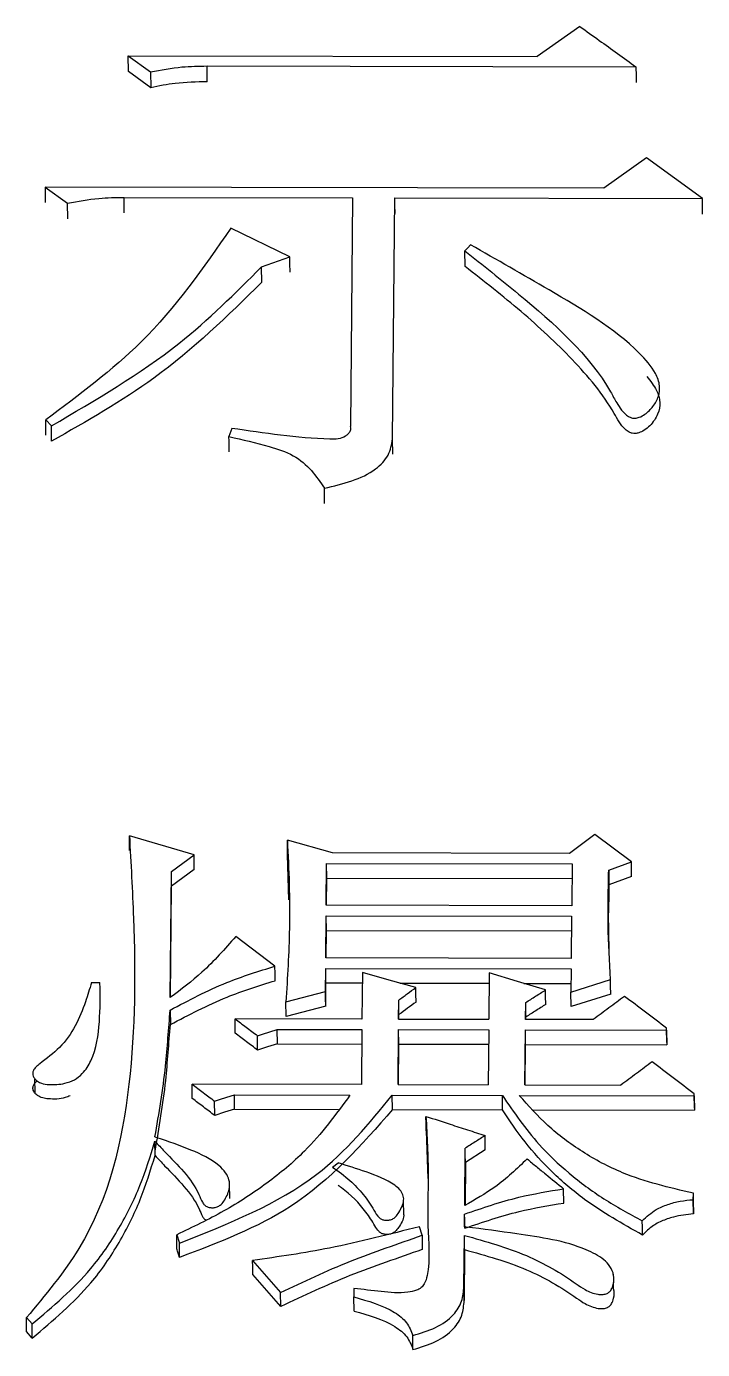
# Model space of a CAD drawing. Header units: millimetres. Extents: x 2448 to 4397, y 790 to 2168.
# Drawn here: x 2849.973 to 2852.306, y 1988.813 to 1993.38 of the extents above; entities that cross this region are included whole.
import ezdxf

# ---------------------------------------------------------------- set-up
doc = ezdxf.new("R2010")
doc.units = ezdxf.units.MM

msp = doc.modelspace()

# ---------------------------------------------------------------- linework, layer by layer
at = {"color": 7, "linetype": 'Continuous', "lineweight": 25}
for p, q in [((2851.8832, 1993.38), (2851.7362, 1993.276)), ((2850.3246, 1993.2791), (2850.4019, 1993.2232)), ((2850.3246, 1993.2791), (2851.7362, 1993.276)), ((2850.3252, 1993.2248), (2850.3246, 1993.2791)), ((2850.5968, 1993.2437), (2852.0766, 1993.2405)), ((2850.5974, 1993.1891), (2850.5968, 1993.2437)), ((2850.4025, 1993.1687), (2850.3252, 1993.2245)), ((2850.4019, 1993.2232), (2850.4025, 1993.1687)), ((2852.1125, 1992.9263), (2851.9654, 1992.8217)), ((2852.3058, 1992.7859), (2852.1125, 1992.9263)), ((2850.0379, 1992.8258), (2850.1152, 1992.7696)), ((2851.9654, 1992.8217), (2850.0379, 1992.8258)), ((2850.3101, 1992.7902), (2851.0987, 1992.7885)), ((2850.3107, 1992.7363), (2850.3101, 1992.7902)), ((2851.0987, 1992.7885), (2851.0912, 1991.9991)), ((2851.2369, 1991.9562), (2851.2447, 1992.7882)), ((2851.2447, 1992.7882), (2852.3058, 1992.7859)), ((2850.1158, 1992.7159), (2850.1152, 1992.7696)), ((2850.8826, 1992.5854), (2850.6791, 1992.6842)), ((2851.487, 1992.5516), (2851.4864, 1992.6052)), ((2850.7849, 1992.5504), (2850.8826, 1992.5854)), ((2850.7854, 1992.4968), (2850.7848, 1992.5504)), ((2850.04, 1992.0226), (2850.0593, 1992.0013)), ((2850.0406, 1991.9698), (2850.04, 1992.0226)), ((2850.0599, 1991.9486), (2850.0593, 1992.0013)), ((2850.6823, 1991.9929), (2850.6723, 1991.9645)), ((2851.2375, 1991.9034), (2851.2369, 1991.9562)), ((2851.0022, 1991.7339), (2851.0016, 1991.7863)), ((2851.9351, 1990.5906), (2851.8469, 1990.5257)), ((2852.0608, 1990.4964), (2851.9351, 1990.5906)), ((2850.552, 1990.5213), (2850.3287, 1990.5868)), ((2851.0291, 1990.5275), (2850.8737, 1990.5712)), ((2850.4736, 1990.4636), (2850.552, 1990.5213)), ((2850.8789, 1990.3657), (2850.8744, 1990.5204)), ((2851.8469, 1990.5257), (2851.0291, 1990.5275)), ((2850.4698, 1990.0284), (2850.4736, 1990.4636)), ((2850.5527, 1990.4705), (2850.4743, 1990.4129)), ((2851.008, 1990.3466), (2851.0093, 1990.4914)), ((2851.0093, 1990.4914), (2851.8563, 1990.4896)), ((2851.0099, 1990.4407), (2851.0093, 1990.4914)), ((2851.8563, 1990.4896), (2851.855, 1990.3448)), ((2851.9826, 1990.4676), (2852.0608, 1990.4964)), ((2850.4709, 1990.0293), (2850.4743, 1990.4129)), ((2851.0091, 1990.3466), (2851.0099, 1990.4407)), ((2851.0099, 1990.4407), (2851.8558, 1990.4388)), ((2851.9833, 1990.4169), (2851.9827, 1990.3584)), ((2852.0614, 1990.4456), (2851.9833, 1990.4169)), ((2851.855, 1990.3448), (2851.008, 1990.3466)), ((2851.0064, 1990.1653), (2851.0077, 1990.3104)), ((2851.0077, 1990.3104), (2851.8547, 1990.3086)), ((2851.0083, 1990.2599), (2851.0077, 1990.3104)), ((2851.8547, 1990.3086), (2851.8534, 1990.1635)), ((2850.8309, 1990.1367), (2850.6955, 1990.2386)), ((2851.0075, 1990.1653), (2851.0083, 1990.2599)), ((2851.0083, 1990.2599), (2851.8542, 1990.2581)), ((2851.8534, 1990.1635), (2851.0064, 1990.1653)), ((2851.0054, 1990.0491), (2851.0061, 1990.129)), ((2851.0061, 1990.129), (2851.8531, 1990.1272)), ((2851.0067, 1990.0788), (2851.0061, 1990.129)), ((2851.1325, 1990.1142), (2851.1311, 1989.9542)), ((2851.5706, 1990.1133), (2851.5692, 1989.9533)), ((2851.8531, 1990.1272), (2851.8524, 1990.0472)), ((2851.8524, 1990.0472), (2851.989, 1990.0906)), ((2850.1976, 1990.0799), (2850.2268, 1990.0798)), ((2850.8688, 1990.013), (2851.0054, 1990.0491)), ((2851.006, 1989.9989), (2851.0067, 1990.0788)), ((2851.0067, 1990.0788), (2851.1322, 1990.0785)), ((2851.262, 1990.0782), (2851.5703, 1990.0776)), ((2851.6898, 1990.0773), (2851.8526, 1990.077)), ((2851.853, 1989.9971), (2851.8524, 1990.0472)), ((2850.2278, 1990.0395), (2850.2278, 1990.0398)), ((2850.8694, 1989.9629), (2850.8688, 1990.013)), ((2851.006, 1989.9989), (2850.8694, 1989.9629)), ((2851.2577, 1989.9539), (2851.2583, 1990.0194)), ((2851.2589, 1989.9694), (2851.2583, 1990.0194)), ((2851.6958, 1989.953), (2851.6963, 1990.0112)), ((2851.6969, 1989.9611), (2851.6963, 1990.0112)), ((2851.9897, 1990.0404), (2851.853, 1989.9971)), ((2850.4694, 1989.9847), (2850.47, 1989.9347)), ((2851.1311, 1989.9542), (2850.6931, 1989.9552)), ((2850.6937, 1989.9052), (2850.6931, 1989.9552)), ((2851.2577, 1989.9539), (2851.5692, 1989.9533)), ((2851.2588, 1989.9539), (2851.2589, 1989.9694)), ((2851.9294, 1989.9525), (2851.6958, 1989.953)), ((2851.6968, 1989.953), (2851.6969, 1989.9611)), ((2850.8388, 1989.9184), (2851.1308, 1989.9178)), ((2850.8394, 1989.8685), (2850.8388, 1989.9184)), ((2851.1308, 1989.9178), (2851.1292, 1989.7282)), ((2851.2557, 1989.7279), (2851.2574, 1989.9175)), ((2851.2574, 1989.9175), (2851.5689, 1989.9168)), ((2851.258, 1989.8676), (2851.2574, 1989.9175)), ((2851.5689, 1989.9168), (2851.5672, 1989.7273)), ((2851.6938, 1989.727), (2851.6954, 1989.9166)), ((2851.6954, 1989.9166), (2852.1822, 1989.9155)), ((2851.6961, 1989.8666), (2851.6954, 1989.9166)), ((2852.1822, 1989.9155), (2852.1823, 1989.9228)), ((2852.1822, 1989.9155), (2852.1828, 1989.8656)), ((2852.1829, 1989.8729), (2852.1823, 1989.9228)), ((2850.7711, 1989.8468), (2850.7704, 1989.8967)), ((2850.8394, 1989.8685), (2851.1304, 1989.8679)), ((2851.2568, 1989.7279), (2851.258, 1989.8676)), ((2851.258, 1989.8676), (2851.5685, 1989.8669)), ((2851.6949, 1989.727), (2851.6961, 1989.8666)), ((2851.6961, 1989.8666), (2852.1828, 1989.8656)), ((2852.1829, 1989.8729), (2852.1828, 1989.8656)), ((2850.0012, 1989.7493), (2850.0019, 1989.6992)), ((2851.1292, 1989.7282), (2850.545, 1989.7295)), ((2850.5457, 1989.6798), (2850.545, 1989.7295)), ((2851.2557, 1989.7279), (2851.5672, 1989.7273)), ((2851.6938, 1989.727), (2852.0248, 1989.7263)), ((2850.6908, 1989.6926), (2851.0899, 1989.6918)), ((2851.2359, 1989.6915), (2851.6156, 1989.6906)), ((2851.2366, 1989.6418), (2851.2359, 1989.6915)), ((2851.674, 1989.6905), (2852.2776, 1989.6892)), ((2852.2776, 1989.6892), (2852.2776, 1989.6965)), ((2852.2783, 1989.6469), (2852.2776, 1989.6965)), ((2852.2776, 1989.6892), (2852.2782, 1989.6396)), ((2850.6231, 1989.6213), (2850.6224, 1989.6709)), ((2850.6914, 1989.643), (2851.0497, 1989.6422)), ((2851.2366, 1989.6418), (2851.6162, 1989.641)), ((2851.7214, 1989.6408), (2852.2782, 1989.6396)), ((2852.2783, 1989.6469), (2852.2782, 1989.6396)), ((2851.3527, 1989.5686), (2851.3588, 1989.4036)), ((2850.4174, 1989.483), (2850.4168, 1989.5324)), ((2851.4857, 1989.3103), (2851.4874, 1989.5081)), ((2851.5566, 1989.5025), (2851.4881, 1989.4588)), ((2851.0294, 1989.4432), (2851.0489, 1989.4578)), ((2851.4881, 1989.4588), (2851.4868, 1989.3109)), ((2850.6752, 1989.3351), (2850.6746, 1989.3847)), ((2851.8276, 1989.319), (2851.827, 1989.3682)), ((2851.2757, 1989.2787), (2851.2751, 1989.3282)), ((2852.2745, 1989.3306), (2852.2747, 1989.3526)), ((2852.2751, 1989.2814), (2852.2745, 1989.3306)), ((2852.2753, 1989.3034), (2852.2747, 1989.3526)), ((2851.4851, 1989.2368), (2851.4855, 1989.2809)), ((2852.2753, 1989.3034), (2852.2751, 1989.2814)), ((2851.3388, 1989.2078), (2851.3293, 1989.2372)), ((2850.4925, 1989.1607), (2850.4919, 1989.2096)), ((2850.502, 1989.1313), (2850.5014, 1989.1802)), ((2851.4833, 1989.031), (2851.4849, 1989.2072)), ((2851.4855, 1989.1583), (2851.4849, 1989.2072)), ((2851.4855, 1989.1583), (2851.484, 1988.9823)), ((2850.754, 1989.1208), (2850.8504, 1989.0102)), ((2850.851, 1988.9616), (2850.7546, 1989.072)), ((2851.9984, 1989.0719), (2851.9984, 1989.0748)), ((2851.999, 1989.0257), (2851.9988, 1989.0445)), ((2850.851, 1988.9616), (2850.8504, 1989.0102)), ((2851.1036, 1989.0243), (2851.1034, 1988.995)), ((2851.104, 1988.9463), (2851.1034, 1988.995)), ((2851.484, 1988.9823), (2851.4833, 1989.031)), ((2849.9735, 1988.9237), (2849.9927, 1988.9016)), ((2849.9741, 1988.8752), (2849.9735, 1988.9237)), ((2849.9934, 1988.8531), (2849.9927, 1988.9016)), ((2849.9934, 1988.8531), (2849.9741, 1988.8752))]:
    msp.add_line(p, q, dxfattribs=at)
at = {"color": 7, "linetype": 'Continuous', "lineweight": 25, "flags": 128}
for points in [[(2852.0766, 1993.2405), (2852.0769, 1993.2099), (2852.0772, 1993.1862)], [(2850.0379, 1992.8258), (2850.0382, 1992.7956), (2850.0385, 1992.7721)], [(2851.2453, 1992.7345), (2851.245, 1992.7644), (2851.2447, 1992.7882)], [(2852.3064, 1992.7322), (2852.3061, 1992.7622), (2852.3058, 1992.7859)], [(2851.4864, 1992.6052), (2851.4962, 1992.6157), (2851.506, 1992.6262)], [(2850.8832, 1992.532), (2850.8828, 1992.5618), (2850.8826, 1992.5854)], [(2850.6729, 1991.9119), (2850.6726, 1991.9331), (2850.6725, 1991.9488), (2850.6723, 1991.9645)], [(2850.8744, 1990.5204), (2850.874, 1990.5488), (2850.8737, 1990.5712)], [(2850.5527, 1990.4705), (2850.5523, 1990.499), (2850.552, 1990.5213)], [(2850.4743, 1990.4129), (2850.4739, 1990.4413), (2850.4736, 1990.4636)], [(2851.9826, 1990.4676), (2851.983, 1990.4392), (2851.9833, 1990.4169)], [(2852.0614, 1990.4456), (2852.061, 1990.474), (2852.0608, 1990.4964)], [(2850.8316, 1990.0864), (2850.8313, 1990.1115), (2850.8309, 1990.1367)], [(2851.3171, 1990.0629), (2851.2248, 1990.0886), (2851.1325, 1990.1142)], [(2851.7648, 1990.0547), (2851.6677, 1990.084), (2851.5706, 1990.1133)], [(2851.9897, 1990.0404), (2851.9893, 1990.0685), (2851.989, 1990.0906)], [(2851.006, 1989.9989), (2851.0057, 1990.027), (2851.0054, 1990.0491)], [(2851.3177, 1990.0128), (2851.3173, 1990.0409), (2851.3171, 1990.0629)], [(2851.7654, 1990.0046), (2851.7651, 1990.0326), (2851.7648, 1990.0547)], [(2850.7704, 1989.8967), (2850.7875, 1989.9021), (2850.8131, 1989.9103), (2850.8388, 1989.9184)], [(2850.8394, 1989.8685), (2850.8052, 1989.8577), (2850.7711, 1989.8468)], [(2850.6224, 1989.6709), (2850.6395, 1989.6763), (2850.6651, 1989.6845), (2850.6908, 1989.6926)], [(2850.6914, 1989.643), (2850.691, 1989.6708), (2850.6908, 1989.6926)], [(2851.6162, 1989.641), (2851.616, 1989.6575), (2851.6158, 1989.6741), (2851.6156, 1989.6906)], [(2850.6914, 1989.643), (2850.6572, 1989.6322), (2850.6231, 1989.6213)], [(2851.3527, 1989.5686), (2851.3524, 1989.5934), (2851.3521, 1989.6181)], [(2851.5566, 1989.5025), (2851.5563, 1989.5301), (2851.556, 1989.5519)], [(2851.4881, 1989.4588), (2851.4877, 1989.4864), (2851.4874, 1989.5081)], [(2851.4861, 1989.2318), (2851.4859, 1989.2462), (2851.4858, 1989.2605), (2851.4855, 1989.2809)], [(2852.0993, 1989.2085), (2852.0991, 1989.222), (2852.0989, 1989.2355), (2852.0986, 1989.2576)], [(2851.3388, 1989.2078), (2851.3392, 1989.1804), (2851.3395, 1989.1588)], [(2850.7546, 1989.072), (2850.7543, 1989.0994), (2850.754, 1989.1208)], [(2851.3073, 1988.8134), (2851.3071, 1988.8271), (2851.307, 1988.8407), (2851.3067, 1988.8618)]]:
    msp.add_lwpolyline(points, dxfattribs=at)
at = {"color": 7, "linetype": 'Continuous', "lineweight": 25}
for points, knots in [([(2851.8832, 1993.38), (2851.9054, 1993.364), (2851.9487, 1993.3328), (2852.0131, 1993.2863), (2852.0554, 1993.2557), (2852.0766, 1993.2405)], [0, 0, 0, 0, 0.3437, 0.67185, 1, 1, 1, 1]), ([(2850.4019, 1993.2232), (2850.4378, 1993.23), (2850.5019, 1993.2423), (2850.5678, 1993.2432), (2850.5968, 1993.2437)], [0, 0, 0, 0, 0.558776, 1, 1, 1, 1]), ([(2850.5974, 1993.1891), (2850.5604, 1993.1884), (2850.4945, 1993.187), (2850.4306, 1993.1743), (2850.4025, 1993.1687)], [0, 0, 0, 0, 0.561154, 1, 1, 1, 1]), ([(2850.1152, 1992.7696), (2850.1511, 1992.7765), (2850.2153, 1992.7888), (2850.2811, 1992.7898), (2850.3101, 1992.7902)], [0, 0, 0, 0, 0.558776, 1, 1, 1, 1]), ([(2850.679, 1992.6842), (2850.5844, 1992.5473), (2850.4136, 1992.3004), (2850.1552, 1992.1082), (2850.04, 1992.0226)], [0, 0, 0, 0, 0.554405, 1, 1, 1, 1]), ([(2851.4864, 1992.6052), (2851.5482, 1992.5561), (2851.7344, 1992.4084), (2851.9272, 1992.237), (2852.0077, 1992.0847), (2852.0265, 1992.0555), (2852.0435, 1992.0365), (2852.0616, 1992.0283), (2852.075, 1992.0274), (2852.0914, 1992.0313), (2852.1139, 1992.0441), (2852.1377, 1992.0687), (2852.1565, 1992.1024), (2852.1609, 1992.1426), (2852.1411, 1992.1959), (2852.0291, 1992.3223), (2851.7983, 1992.4592), (2851.5963, 1992.5747), (2851.5061, 1992.6263)], [0, 0, 0, 0, 0.13009, 0.391666, 0.416748, 0.434601, 0.452635, 0.458797, 0.465015, 0.472072, 0.483715, 0.505255, 0.528632, 0.550732, 0.577933, 0.629284, 0.834469, 1, 1, 1, 1]), ([(2850.0593, 1992.0013), (2850.2126, 1992.0908), (2850.4843, 1992.2493), (2850.6937, 1992.4591), (2850.7848, 1992.5505)], [0, 0, 0, 0, 0.564447, 1, 1, 1, 1]), ([(2852.1146, 1992.1718), (2852.1268, 1992.1562), (2852.1481, 1992.129), (2852.1624, 1992.0833), (2852.1541, 1992.0399), (2852.1316, 1992.0074), (2852.1073, 1991.9867), (2852.0897, 1991.9777), (2852.075, 1991.9746), (2852.0634, 1991.9754), (2852.0511, 1991.9801), (2852.0252, 1992.0006), (2851.9777, 1992.0941), (2851.8613, 1992.2328), (2851.6823, 1992.3987), (2851.5523, 1992.5005), (2851.487, 1992.5516)], [0, 0, 0, 0, 0.0557, 0.0974697, 0.1396272, 0.1854146, 0.2077636, 0.2252484, 0.2355631, 0.2443351, 0.2531011, 0.2684507, 0.3318066, 0.554498, 0.7764066, 1, 1, 1, 1]), ([(2850.7854, 1992.4969), (2850.6676, 1992.3813), (2850.4553, 1992.1729), (2850.1816, 1992.0176), (2850.0599, 1991.9485)], [0, 0, 0, 0, 0.555108, 1, 1, 1, 1]), ([(2850.6723, 1991.9645), (2850.7185, 1991.9539), (2850.7944, 1991.9366), (2850.8971, 1991.9036), (2850.9594, 1991.8488), (2850.9877, 1991.807), (2851.0016, 1991.7863)], [0, 0, 0, 0, 0.349841, 0.573546, 0.789002, 1, 1, 1, 1]), ([(2851.091, 1991.999), (2851.0915, 1991.9964), (2851.0925, 1991.9914), (2851.0902, 1991.9826), (2851.0842, 1991.9738), (2851.0712, 1991.9631), (2851.0489, 1991.9552), (2850.9153, 1991.9577), (2850.7941, 1991.976), (2850.6823, 1991.9929)], [0, 0, 0, 0, 0.021638, 0.042655, 0.073096, 0.104402, 0.166156, 0.230312, 1, 1, 1, 1]), ([(2851.0016, 1991.7863), (2851.0659, 1991.8016), (2851.1543, 1991.8226), (2851.2269, 1991.8982), (2851.2336, 1991.9371), (2851.2369, 1991.9562)], [0, 0, 0, 0, 0.5756193, 0.7910165, 1, 1, 1, 1]), ([(2850.3287, 1990.5868), (2850.334, 1990.4919), (2850.35, 1990.2073), (2850.3487, 1989.7294), (2850.2384, 1989.2404), (2850.0384, 1989.0013), (2849.9735, 1988.9237)], [0, 0, 0, 0, 0.166744, 0.500104, 0.837788, 1, 1, 1, 1]), ([(2850.3293, 1990.536), (2850.3293, 1990.5402), (2850.3292, 1990.5487), (2850.329, 1990.5656), (2850.3288, 1990.5783), (2850.3287, 1990.5868)], [0, 0, 0, 0, 0.25, 0.5, 1, 1, 1, 1]), ([(2850.8737, 1990.5712), (2850.8762, 1990.5206), (2850.8811, 1990.4194), (2850.8822, 1990.2333), (2850.874, 1990.0977), (2850.8688, 1990.013)], [0, 0, 0, 0, 0.272872, 0.545787, 1, 1, 1, 1]), ([(2851.989, 1990.0906), (2851.9853, 1990.1534), (2851.9796, 1990.2477), (2851.9808, 1990.3734), (2851.982, 1990.4362), (2851.9826, 1990.4676)], [0, 0, 0, 0, 0.49944, 0.749697, 1, 1, 1, 1]), ([(2851.9848, 1990.1863), (2851.9843, 1990.2), (2851.9822, 1990.2606), (2851.9824, 1990.317), (2851.9827, 1990.3607)], [0, 0, 0, 0, 0.22583, 1, 1, 1, 1]), ([(2850.6955, 1990.2386), (2850.6583, 1990.1962), (2850.5913, 1990.12), (2850.5071, 1990.0566), (2850.4698, 1990.0284)], [0, 0, 0, 0, 0.556167, 1, 1, 1, 1]), ([(2850.4694, 1989.9847), (2850.5333, 1990.0187), (2850.6477, 1990.0795), (2850.7748, 1990.1191), (2850.8309, 1990.1367)], [0, 0, 0, 0, 0.5577065, 1, 1, 1, 1]), ([(2850.47, 1989.9347), (2850.5339, 1989.9686), (2850.6484, 1990.0293), (2850.7754, 1990.0689), (2850.8316, 1990.0864)], [0, 0, 0, 0, 0.557669, 1, 1, 1, 1]), ([(2850.1976, 1990.0799), (2850.1911, 1990.0578), (2850.1683, 1989.9797), (2850.1198, 1989.8748), (2850.0377, 1989.8144), (2850.0061, 1989.789), (2849.9973, 1989.7778), (2849.9946, 1989.7668), (2849.9964, 1989.7567), (2850.002, 1989.747), (2850.0117, 1989.7384), (2850.0284, 1989.7307), (2850.0606, 1989.7262), (2850.1003, 1989.7293), (2850.1405, 1989.7429), (2850.1731, 1989.7697), (2850.2133, 1989.8356), (2850.2281, 1989.9441), (2850.2281, 1990.0343), (2850.2269, 1990.0793), (2850.2268, 1990.0798)], [0, 0, 0, 0, 0.079748, 0.282637, 0.375932, 0.394597, 0.410163, 0.421656, 0.433136, 0.445191, 0.458727, 0.473804, 0.500086, 0.552451, 0.588104, 0.623843, 0.682711, 0.842061, 0.998316, 1, 1, 1, 1]), ([(2851.2583, 1990.0194), (2851.2681, 1990.0267), (2851.2877, 1990.0412), (2851.3073, 1990.0557), (2851.3171, 1990.0629)], [0, 0, 0, 0, 0.500003, 1, 1, 1, 1]), ([(2851.6963, 1990.0112), (2851.7077, 1990.0185), (2851.7305, 1990.033), (2851.7534, 1990.0474), (2851.7648, 1990.0547)], [0, 0, 0, 0, 0.500003, 1, 1, 1, 1]), ([(2851.3177, 1990.0128), (2851.3079, 1990.0056), (2851.2883, 1989.9911), (2851.2687, 1989.9766), (2851.2589, 1989.9694)], [0, 0, 0, 0, 0.499999, 1, 1, 1, 1]), ([(2851.7654, 1990.0046), (2851.754, 1989.9973), (2851.7312, 1989.9829), (2851.7083, 1989.9684), (2851.6969, 1989.9611)], [0, 0, 0, 0, 0.499999, 1, 1, 1, 1]), ([(2852.0372, 1990.0323), (2852.0192, 1990.019), (2851.9833, 1989.9924), (2851.9474, 1989.9658), (2851.9294, 1989.9525)], [0, 0, 0, 0, 0.500001, 1, 1, 1, 1]), ([(2852.1823, 1989.9228), (2852.1581, 1989.9411), (2852.1097, 1989.9776), (2852.0614, 1990.0141), (2852.0372, 1990.0323)], [0, 0, 0, 0, 0.500002, 1, 1, 1, 1]), ([(2850.4169, 1989.547), (2850.4308, 1989.6284), (2850.4501, 1989.7419), (2850.4617, 1989.8882), (2850.4668, 1989.9526), (2850.4694, 1989.9847)], [0, 0, 0, 0, 0.5589495, 0.7794673, 1, 1, 1, 1]), ([(2850.6931, 1989.9552), (2850.7059, 1989.9454), (2850.7317, 1989.9259), (2850.7575, 1989.9065), (2850.7704, 1989.8967)], [0, 0, 0, 0, 0.500001, 1, 1, 1, 1]), ([(2850.4175, 1989.4976), (2850.4314, 1989.579), (2850.4507, 1989.6924), (2850.4624, 1989.8384), (2850.4675, 1989.9026), (2850.47, 1989.9347)], [0, 0, 0, 0, 0.559731, 0.779858, 1, 1, 1, 1]), ([(2850.7711, 1989.8468), (2850.7582, 1989.8565), (2850.7324, 1989.876), (2850.7066, 1989.8954), (2850.6937, 1989.9052)], [0, 0, 0, 0, 0.500001, 1, 1, 1, 1]), ([(2852.1326, 1989.8063), (2852.1146, 1989.793), (2852.0787, 1989.7663), (2852.0427, 1989.7396), (2852.0248, 1989.7263)], [0, 0, 0, 0, 0.500001, 1, 1, 1, 1]), ([(2852.2776, 1989.6965), (2852.2535, 1989.7148), (2852.2051, 1989.7514), (2852.1567, 1989.788), (2852.1326, 1989.8063)], [0, 0, 0, 0, 0.500002, 1, 1, 1, 1]), ([(2850.1246, 1989.6896), (2850.1187, 1989.6872), (2850.0956, 1989.6775), (2850.0615, 1989.6767), (2850.0292, 1989.6812), (2850.0122, 1989.6884), (2850.0009, 1989.6992), (2849.9955, 1989.7108), (2849.9959, 1989.7224), (2850.0009, 1989.7327), (2850.007, 1989.7378), (2850.0102, 1989.7405)], [0, 0, 0, 0, 0.10414, 0.412682, 0.520215, 0.628867, 0.709899, 0.79126, 0.863514, 0.927175, 1, 1, 1, 1]), ([(2850.545, 1989.7295), (2850.5579, 1989.7197), (2850.5837, 1989.7002), (2850.6095, 1989.6806), (2850.6224, 1989.6709)], [0, 0, 0, 0, 0.500001, 1, 1, 1, 1]), ([(2851.0899, 1989.6918), (2851.0411, 1989.6249), (2850.9601, 1989.5139), (2850.8046, 1989.385), (2850.6564, 1989.2881), (2850.5469, 1989.2359), (2850.4919, 1989.2096)], [0, 0, 0, 0, 0.3325572, 0.5519942, 0.7746478, 1, 1, 1, 1]), ([(2850.5014, 1989.1802), (2850.6715, 1989.2479), (2850.9704, 1989.3669), (2851.156, 1989.5937), (2851.2359, 1989.6915)], [0, 0, 0, 0, 0.569069, 1, 1, 1, 1]), ([(2850.6231, 1989.6213), (2850.6102, 1989.631), (2850.5844, 1989.6506), (2850.5586, 1989.67), (2850.5457, 1989.6798)], [0, 0, 0, 0, 0.500001, 1, 1, 1, 1]), ([(2851.6156, 1989.6906), (2851.6552, 1989.6326), (2851.7209, 1989.5365), (2851.8445, 1989.4203), (2851.9636, 1989.331), (2852.0534, 1989.2821), (2852.0986, 1989.2576)], [0, 0, 0, 0, 0.333406, 0.552638, 0.774905, 1, 1, 1, 1]), ([(2852.2747, 1989.3526), (2852.1913, 1989.3723), (2852.0548, 1989.4046), (2851.8898, 1989.4931), (2851.7692, 1989.5835), (2851.7056, 1989.6551), (2851.674, 1989.6905)], [0, 0, 0, 0, 0.347958, 0.569157, 0.786375, 1, 1, 1, 1]), ([(2851.2366, 1989.6418), (2851.1298, 1989.5194), (2850.9355, 1989.2966), (2850.6366, 1989.1826), (2850.502, 1989.1313)], [0, 0, 0, 0, 0.549769, 1, 1, 1, 1]), ([(2852.0993, 1989.2085), (2852.0304, 1989.2474), (2851.9176, 1989.311), (2851.7863, 1989.4238), (2851.6908, 1989.5276), (2851.641, 1989.6034), (2851.6162, 1989.641)], [0, 0, 0, 0, 0.346478, 0.567094, 0.784815, 1, 1, 1, 1]), ([(2851.3521, 1989.6181), (2851.3559, 1989.5501), (2851.3628, 1989.4248), (2851.3539, 1989.2416), (2851.3685, 1989.1162), (2851.3501, 1989.0438), (2851.336, 1989.0264), (2851.3164, 1989.0155), (2851.2696, 1989.0062), (2851.1965, 1989.0134), (2851.1349, 1989.0206), (2851.1036, 1989.0243)], [0, 0, 0, 0, 0.258011, 0.47544, 0.692864, 0.729351, 0.749711, 0.770165, 0.802106, 0.899741, 1, 1, 1, 1]), ([(2851.3521, 1989.6181), (2851.38, 1989.6091), (2851.428, 1989.5935), (2851.4959, 1989.5714), (2851.536, 1989.5584), (2851.556, 1989.5519)], [0, 0, 0, 0, 0.410767, 0.7053835, 1, 1, 1, 1]), ([(2850.4168, 1989.5324), (2850.4277, 1989.5207), (2850.4821, 1989.462), (2850.5518, 1989.397), (2850.5768, 1989.3267), (2850.5872, 1989.3119), (2850.5975, 1989.3055), (2850.6095, 1989.3026), (2850.6221, 1989.3028), (2850.6347, 1989.3066), (2850.6478, 1989.3156), (2850.6629, 1989.3374), (2850.6752, 1989.3661), (2850.6743, 1989.3991), (2850.6609, 1989.4255), (2850.6215, 1989.4659), (2850.5382, 1989.5056), (2850.4612, 1989.532), (2850.4193, 1989.5462), (2850.4169, 1989.547)], [0, 0, 0, 0, 0.066262, 0.331721, 0.374204, 0.390421, 0.406856, 0.420819, 0.436162, 0.452812, 0.469459, 0.497966, 0.563001, 0.60231, 0.64135, 0.688317, 0.831974, 0.990221, 1, 1, 1, 1]), ([(2851.556, 1989.5519), (2851.5503, 1989.5482), (2851.5388, 1989.5409), (2851.5217, 1989.53), (2851.5046, 1989.5191), (2851.4932, 1989.5118), (2851.4874, 1989.5081)], [0, 0, 0, 0, 0.25, 0.5, 0.75, 1, 1, 1, 1]), ([(2849.9927, 1988.9016), (2850.0646, 1988.9623), (2850.1821, 1989.0615), (2850.2955, 1989.2302), (2850.3693, 1989.3784), (2850.401, 1989.4812), (2850.4168, 1989.5324)], [0, 0, 0, 0, 0.34603, 0.566037, 0.783761, 1, 1, 1, 1]), ([(2849.9934, 1988.8531), (2850.0652, 1988.9137), (2850.1827, 1989.0128), (2850.2962, 1989.1812), (2850.3699, 1989.3292), (2850.4016, 1989.4319), (2850.4174, 1989.483)], [0, 0, 0, 0, 0.3461194, 0.5661252, 0.7838153, 1, 1, 1, 1]), ([(2850.4174, 1989.483), (2850.4283, 1989.4713), (2850.4829, 1989.4127), (2850.5515, 1989.347), (2850.5778, 1989.2781), (2850.586, 1989.2645), (2850.5913, 1989.2615), (2850.5929, 1989.2606)], [0, 0, 0, 0, 0.166932, 0.835702, 0.940421, 0.981526, 1, 1, 1, 1]), ([(2851.0294, 1989.4432), (2851.05, 1989.4282), (2851.0893, 1989.3997), (2851.1373, 1989.349), (2851.1683, 1989.3048), (2851.1841, 1989.272), (2851.2004, 1989.2617), (2851.2117, 1989.2592), (2851.2241, 1989.2595), (2851.2366, 1989.2631), (2851.2495, 1989.2723), (2851.2632, 1989.2942), (2851.2777, 1989.3199), (2851.2735, 1989.3478), (2851.2629, 1989.366), (2851.2236, 1989.3978), (2851.1485, 1989.4262), (2851.0811, 1989.4476), (2851.0489, 1989.4579)], [0, 0, 0, 0, 0.118588, 0.225677, 0.332657, 0.386283, 0.40266, 0.419046, 0.436095, 0.455797, 0.475267, 0.507133, 0.58282, 0.616041, 0.648968, 0.686111, 0.850224, 1, 1, 1, 1]), ([(2851.7013, 1989.4711), (2851.6658, 1989.4372), (2851.6018, 1989.3761), (2851.5215, 1989.3305), (2851.4857, 1989.3103)], [0, 0, 0, 0, 0.554835, 1, 1, 1, 1]), ([(2851.7013, 1989.4711), (2851.712, 1989.4623), (2851.7334, 1989.4448), (2851.7753, 1989.4105), (2851.8065, 1989.385), (2851.827, 1989.3682)], [0, 0, 0, 0, 0.255392, 0.510783, 1, 1, 1, 1]), ([(2851.2753, 1989.2788), (2851.2753, 1989.2779), (2851.2762, 1989.2623), (2851.2626, 1989.2425), (2851.2484, 1989.2215), (2851.2357, 1989.2135), (2851.2227, 1989.2102), (2851.2099, 1989.2104), (2851.1984, 1989.2139), (2851.1857, 1989.2233), (2851.1708, 1989.25), (2851.1359, 1989.3049), (2851.0899, 1989.3507), (2851.0532, 1989.3771), (2851.0496, 1989.3797)], [0, 0, 0, 0, 0.0081602, 0.1481832, 0.2013412, 0.2363939, 0.2714577, 0.307634, 0.3371536, 0.3667033, 0.4404847, 0.6133876, 0.96219, 1, 1, 1, 1]), ([(2851.4855, 1989.2809), (2851.5473, 1989.3022), (2851.6579, 1989.3404), (2851.7752, 1989.3597), (2851.827, 1989.3682)], [0, 0, 0, 0, 0.558432, 1, 1, 1, 1]), ([(2851.4861, 1989.2318), (2851.5479, 1989.2531), (2851.6586, 1989.2913), (2851.7758, 1989.3105), (2851.8276, 1989.319)], [0, 0, 0, 0, 0.558407, 1, 1, 1, 1]), ([(2852.0986, 1989.2576), (2852.1136, 1989.2716), (2852.1386, 1989.2951), (2852.186, 1989.3149), (2852.2291, 1989.3266), (2852.2593, 1989.3292), (2852.2745, 1989.3306)], [0, 0, 0, 0, 0.33013, 0.550459, 0.77425, 1, 1, 1, 1]), ([(2852.2751, 1989.2814), (2852.2518, 1989.2789), (2852.2135, 1989.2749), (2852.1642, 1989.2573), (2852.1274, 1989.2364), (2852.1086, 1989.2178), (2852.0993, 1989.2085)], [0, 0, 0, 0, 0.347615, 0.569751, 0.787298, 1, 1, 1, 1]), ([(2851.3293, 1989.2372), (2851.2779, 1989.2243), (2851.1751, 1989.1985), (2850.9848, 1989.1537), (2850.8429, 1989.1335), (2850.754, 1989.1208)], [0, 0, 0, 0, 0.271776, 0.543583, 1, 1, 1, 1]), ([(2851.4849, 1989.2072), (2851.5576, 1989.1868), (2851.6962, 1989.148), (2851.8284, 1989.0716), (2851.9022, 1989.0173), (2851.9341, 1989.0051), (2851.96, 1989.0027), (2851.9735, 1989.0047), (2851.9846, 1989.011), (2851.9937, 1989.0219), (2852.0009, 1989.0419), (2852.0014, 1989.0701), (2851.9897, 1989.1005), (2851.9578, 1989.1321), (2851.8555, 1989.1857), (2851.6883, 1989.209), (2851.5474, 1989.2301), (2851.4872, 1989.2365), (2851.4851, 1989.2367)], [0, 0, 0, 0, 0.188778, 0.359352, 0.39144, 0.431152, 0.443222, 0.455411, 0.464183, 0.475322, 0.493666, 0.524772, 0.556769, 0.585058, 0.645003, 0.850052, 0.994862, 1, 1, 1, 1]), ([(2850.4919, 1989.2096), (2850.4935, 1989.2047), (2850.4966, 1989.1949), (2850.4998, 1989.1851), (2850.5014, 1989.1802)], [0, 0, 0, 0, 0.500636, 1, 1, 1, 1]), ([(2850.8504, 1989.0102), (2850.9297, 1989.0478), (2851.0482, 1989.1039), (2851.2144, 1989.1641), (2851.2973, 1989.1932), (2851.3388, 1989.2078)], [0, 0, 0, 0, 0.5026675, 0.7512765, 1, 1, 1, 1]), ([(2850.502, 1989.1313), (2850.5004, 1989.1362), (2850.4973, 1989.146), (2850.4941, 1989.1558), (2850.4925, 1989.1607)], [0, 0, 0, 0, 0.499364, 1, 1, 1, 1]), ([(2851.3395, 1989.1588), (2851.2977, 1989.1442), (2851.2141, 1989.1148), (2851.0479, 1989.0547), (2850.9297, 1988.9988), (2850.851, 1988.9616)], [0, 0, 0, 0, 0.250677, 0.501374, 1, 1, 1, 1]), ([(2851.4855, 1989.1583), (2851.5583, 1989.138), (2851.6973, 1989.0992), (2851.829, 1989.0225), (2851.9032, 1988.9685), (2851.9349, 1988.9563), (2851.9612, 1988.954), (2851.9747, 1988.9562), (2851.9856, 1988.9626), (2851.9948, 1988.9739), (2852.0012, 1988.9942), (2852.0038, 1989.0134), (2851.9988, 1989.0245), (2851.9984, 1989.0255)], [0, 0, 0, 0, 0.356639, 0.680454, 0.738448, 0.815186, 0.837882, 0.860808, 0.877432, 0.898833, 0.934319, 0.993778, 1, 1, 1, 1]), ([(2851.1034, 1988.995), (2851.1528, 1988.981), (2851.221, 1988.9618), (2851.2888, 1988.9084), (2851.3008, 1988.8772), (2851.3067, 1988.8618)], [0, 0, 0, 0, 0.572884, 0.790335, 1, 1, 1, 1]), ([(2851.3067, 1988.8618), (2851.3333, 1988.8697), (2851.3858, 1988.8852), (2851.4462, 1988.927), (2851.4788, 1988.9793), (2851.4818, 1989.0138), (2851.4833, 1989.031)], [0, 0, 0, 0, 0.292317, 0.575, 0.789234, 1, 1, 1, 1]), ([(2851.104, 1988.9463), (2851.1534, 1988.9324), (2851.2216, 1988.9132), (2851.2894, 1988.8599), (2851.3014, 1988.8287), (2851.3073, 1988.8134)], [0, 0, 0, 0, 0.573056, 0.79047, 1, 1, 1, 1]), ([(2851.3073, 1988.8134), (2851.334, 1988.8213), (2851.3864, 1988.8367), (2851.4469, 1988.8785), (2851.4794, 1988.9307), (2851.4825, 1988.9652), (2851.484, 1988.9823)], [0, 0, 0, 0, 0.292476, 0.575205, 0.789363, 1, 1, 1, 1])]:
    msp.add_open_spline(points, degree=3, knots=knots, dxfattribs=at)

doc.saveas('drawing.dxf')
